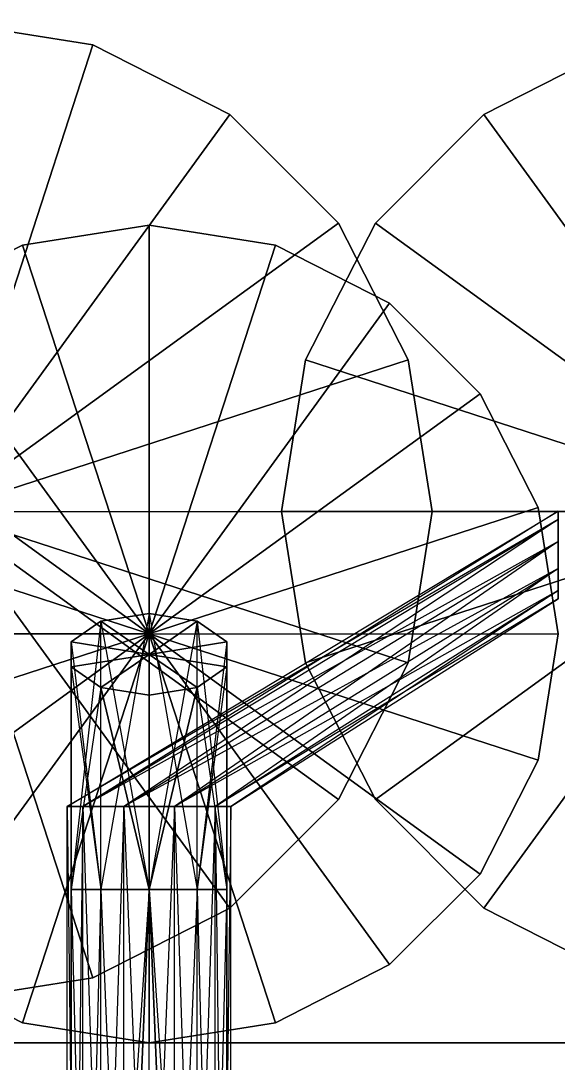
# Model space of a CAD drawing. Extents: x 0 to 4960, y -79 to 258.
# Drawn here: x 3327.7 to 3379.4, y 17.7 to 118.1 of the extents above; entities that cross this region are included whole.
import ezdxf

# ---------------------------------------------------------------- set-up
doc = ezdxf.new("R2010")
doc.units = 0
doc.layers.add('UB3D', color=1, linetype='CONTINUOUS')

msp = doc.modelspace()

# ---------------------------------------------------------------- linework, layer by layer
at = {"layer": 'UB3D', "color": 53}
for points in [[(3320, 70.866142, -3465.511811), (3334.599208, 115.797965, -3465.511811), (3320.00002, 118.110256, -3465.511811)], [(3320, 70.866142, -3254.488189), (3320.00002, 118.110256, -3254.488189), (3334.599208, 115.797965, -3254.488189)], [(3320.00002, 118.110256, -3465.511811), (3334.599208, 115.797965, -3465.511811), (3334.599208, 115.797965, -3254.488189), (3320.00002, 118.110256, -3254.488189)], [(3320, 70.866142, -3465.511811), (3347.769362, 109.087437, -3465.511811), (3334.599208, 115.797965, -3465.511811)], [(3320, 70.866142, -3254.488189), (3334.599208, 115.797965, -3254.488189), (3347.769362, 109.087437, -3254.488189)], [(3334.599208, 115.797965, -3465.511811), (3347.769362, 109.087437, -3465.511811), (3347.769362, 109.087437, -3254.488189), (3334.599208, 115.797965, -3254.488189)], [(3372.230638, 109.087437, -1825.511811), (3385.400792, 115.797965, -1825.511811), (3385.400792, 115.797965, -1614.488189), (3372.230638, 109.087437, -1614.488189)], [(3400, 70.866142, -1825.511811), (3385.400792, 115.797965, -1825.511811), (3372.230638, 109.087437, -1825.511811)], [(3400, 70.866142, -1614.488189), (3372.230638, 109.087437, -1614.488189), (3385.400792, 115.797965, -1614.488189)], [(3320, 70.866142, -3465.511811), (3358.221256, 98.635543, -3465.511811), (3347.769362, 109.087437, -3465.511811)], [(3320, 70.866142, -3254.488189), (3347.769362, 109.087437, -3254.488189), (3358.221256, 98.635543, -3254.488189)], [(3347.769362, 109.087437, -3465.511811), (3358.221256, 98.635543, -3465.511811), (3358.221256, 98.635543, -3254.488189), (3347.769362, 109.087437, -3254.488189)], [(3361.778744, 98.635543, -1825.511811), (3372.230638, 109.087437, -1825.511811), (3372.230638, 109.087437, -1614.488189), (3361.778744, 98.635543, -1614.488189)], [(3400, 70.866142, -1825.511811), (3372.230638, 109.087437, -1825.511811), (3361.778744, 98.635543, -1825.511811)], [(3400, 70.866142, -1614.488189), (3361.778744, 98.635543, -1614.488189), (3372.230638, 109.087437, -1614.488189)], [(3320, 70.866142, -3465.511811), (3364.931784, 85.465389, -3465.511811), (3358.221256, 98.635543, -3465.511811)], [(3320, 70.866142, -3254.488189), (3358.221256, 98.635543, -3254.488189), (3364.931784, 85.465389, -3254.488189)], [(3327.833996, 96.498308, -2740.944882), (3340.00002, 98.425217, -2740.944882), (3340.00002, 98.425217, -2459.055118), (3327.833996, 96.498308, -2459.055118)], [(3340, 59.055118, -2740.944882), (3340.00002, 98.425217, -2740.944882), (3327.833996, 96.498308, -2740.944882)], [(3340, 59.055118, -2459.055118), (3327.833996, 96.498308, -2459.055118), (3340.00002, 98.425217, -2459.055118)], [(3340, 59.055118, -2740.944882), (3352.166004, 96.498308, -2740.944882), (3340.00002, 98.425217, -2740.944882)], [(3340, 59.055118, -2459.055118), (3340.00002, 98.425217, -2459.055118), (3352.166004, 96.498308, -2459.055118)], [(3340.00002, 98.425217, -2740.944882), (3352.166004, 96.498308, -2740.944882), (3352.166004, 96.498308, -2459.055118), (3340.00002, 98.425217, -2459.055118)], [(3355.068216, 85.465389, -1825.511811), (3361.778744, 98.635543, -1825.511811), (3361.778744, 98.635543, -1614.488189), (3355.068216, 85.465389, -1614.488189)], [(3400, 70.866142, -1825.511811), (3361.778744, 98.635543, -1825.511811), (3355.068216, 85.465389, -1825.511811)], [(3400, 70.866142, -1614.488189), (3355.068216, 85.465389, -1614.488189), (3361.778744, 98.635543, -1614.488189)], [(3358.221256, 98.635543, -3465.511811), (3364.931784, 85.465389, -3465.511811), (3364.931784, 85.465389, -3254.488189), (3358.221256, 98.635543, -3254.488189)], [(3316.858868, 90.906201, -2740.944882), (3327.833996, 96.498308, -2740.944882), (3327.833996, 96.498308, -2459.055118), (3316.858868, 90.906201, -2459.055118)], [(3340, 59.055118, -2740.944882), (3327.833996, 96.498308, -2740.944882), (3316.858868, 90.906201, -2740.944882)], [(3340, 59.055118, -2459.055118), (3316.858868, 90.906201, -2459.055118), (3327.833996, 96.498308, -2459.055118)], [(3340, 59.055118, -2740.944882), (3363.141132, 90.906201, -2740.944882), (3352.166004, 96.498308, -2740.944882)], [(3340, 59.055118, -2459.055118), (3352.166004, 96.498308, -2459.055118), (3363.141132, 90.906201, -2459.055118)], [(3352.166004, 96.498308, -2740.944882), (3363.141132, 90.906201, -2740.944882), (3363.141132, 90.906201, -2459.055118), (3352.166004, 96.498308, -2459.055118)], [(3340, 59.055118, -2740.944882), (3316.858868, 90.906201, -2740.944882), (3308.148957, 82.196289, -2740.944882)], [(3340, 59.055118, -2459.055118), (3308.148957, 82.196289, -2459.055118), (3316.858868, 90.906201, -2459.055118)], [(3340, 59.055118, -2740.944882), (3371.851043, 82.196289, -2740.944882), (3363.141132, 90.906201, -2740.944882)], [(3340, 59.055118, -2459.055118), (3363.141132, 90.906201, -2459.055118), (3371.851043, 82.196289, -2459.055118)], [(3363.141132, 90.906201, -2740.944882), (3371.851043, 82.196289, -2740.944882), (3371.851043, 82.196289, -2459.055118), (3363.141132, 90.906201, -2459.055118)], [(3320, 70.866142, -3465.511811), (3367.244075, 70.866161, -3465.511811), (3364.931784, 85.465389, -3465.511811)], [(3352.755925, 70.866122, -1825.511811), (3355.068216, 85.465389, -1825.511811), (3355.068216, 85.465389, -1614.488189), (3352.755925, 70.866122, -1614.488189)], [(3400, 70.866142, -1825.511811), (3355.068216, 85.465389, -1825.511811), (3352.755925, 70.866161, -1825.511811)], [(3400, 70.866142, -1614.488189), (3352.755925, 70.866122, -1614.488189), (3355.068216, 85.465389, -1614.488189)], [(3364.931784, 85.465389, -3465.511811), (3367.244075, 70.866122, -3465.511811), (3367.244075, 70.866122, -3254.488189), (3364.931784, 85.465389, -3254.488189)], [(3340, 59.055118, -2740.944882), (3308.148957, 82.196289, -2740.944882), (3302.55685, 71.221161, -2740.944882)], [(3340, 59.055118, -2459.055118), (3302.55685, 71.221161, -2459.055118), (3308.148957, 82.196289, -2459.055118)], [(3340, 59.055118, -2740.944882), (3377.44315, 71.221161, -2740.944882), (3371.851043, 82.196289, -2740.944882)], [(3340, 59.055118, -2459.055118), (3371.851043, 82.196289, -2459.055118), (3377.44315, 71.221161, -2459.055118)], [(3371.851043, 82.196289, -2740.944882), (3377.44315, 71.221161, -2740.944882), (3377.44315, 71.221161, -2459.055118), (3371.851043, 82.196289, -2459.055118)], [(3340, 59.055118, -2740.944882), (3302.55685, 71.221161, -2740.944882), (3300.629941, 59.055138, -2740.944882)], [(3340, 59.055118, -2459.055118), (3300.629941, 59.055098, -2459.055118), (3302.55685, 71.221161, -2459.055118)], [(3320, 70.866142, -3465.511811), (3320.00002, 23.622028, -3465.511811), (3334.599208, 25.934318, -3465.511811)], [(3320, 70.866142, -3465.511811), (3334.599208, 25.934318, -3465.511811), (3347.769362, 32.644847, -3465.511811)], [(3320, 70.866142, -3465.511811), (3347.769362, 32.644847, -3465.511811), (3358.221256, 43.09674, -3465.511811)], [(3320, 70.866142, -3465.511811), (3358.221256, 43.09674, -3465.511811), (3364.931784, 56.266894, -3465.511811)], [(3320, 70.866142, -3254.488189), (3367.244075, 70.866122, -3254.488189), (3364.931784, 56.266894, -3254.488189)], [(3320, 70.866142, -3254.488189), (3364.931784, 56.266894, -3254.488189), (3358.221256, 43.09674, -3254.488189)], [(3320, 70.866142, -3254.488189), (3358.221256, 43.09674, -3254.488189), (3347.769362, 32.644847, -3254.488189)], [(3320, 70.866142, -3254.488189), (3347.769362, 32.644847, -3254.488189), (3334.599208, 25.934318, -3254.488189)], [(3320, 70.866142, -3254.488189), (3334.599208, 25.934318, -3254.488189), (3320.00002, 23.622028, -3254.488189)], [(3340, 59.055118, -2740.944882), (3379.370059, 59.055138, -2740.944882), (3377.44315, 71.221161, -2740.944882)], [(3400, 70.866142, -1825.511811), (3352.755925, 70.866161, -1825.511811), (3355.068216, 56.266894, -1825.511811)], [(3400, 70.866142, -1614.488189), (3355.068216, 56.266894, -1614.488189), (3352.755925, 70.866122, -1614.488189)], [(3355.068216, 56.266894, -1825.511811), (3352.755925, 70.866122, -1825.511811), (3352.755925, 70.866122, -1614.488189), (3355.068216, 56.266894, -1614.488189)], [(3400, 70.866142, -1825.511811), (3355.068216, 56.266894, -1825.511811), (3361.778744, 43.09674, -1825.511811)], [(3400, 70.866142, -1614.488189), (3361.778744, 43.09674, -1614.488189), (3355.068216, 56.266894, -1614.488189)], [(3400, 70.866142, -1825.511811), (3361.778744, 43.09674, -1825.511811), (3372.230638, 32.644847, -1825.511811)], [(3400, 70.866142, -1614.488189), (3372.230638, 32.644847, -1614.488189), (3361.778744, 43.09674, -1614.488189)], [(3367.244075, 70.866122, -3465.511811), (3364.931784, 56.266894, -3465.511811), (3364.931784, 56.266894, -3254.488189), (3367.244075, 70.866122, -3254.488189)], [(3400, 70.866142, -1825.511811), (3372.230638, 32.644847, -1825.511811), (3385.400792, 25.934318, -1825.511811)], [(3400, 70.866142, -1614.488189), (3385.400792, 25.934318, -1614.488189), (3372.230638, 32.644847, -1614.488189)], [(3377.44315, 71.221161, -2740.944882), (3379.370059, 59.055098, -2740.944882), (3379.370059, 59.055098, -2459.055118), (3377.44315, 71.221161, -2459.055118)], [(3340, 59.055118, -2740.944882), (3300.629941, 59.055138, -2740.944882), (3302.55685, 46.889075, -2740.944882)], [(3340, 59.055118, -2459.055118), (3302.55685, 46.889075, -2459.055118), (3300.629941, 59.055098, -2459.055118)], [(3340, 59.055118, -2740.944882), (3302.55685, 46.889075, -2740.944882), (3308.148957, 35.913947, -2740.944882)], [(3340, 59.055118, -2459.055118), (3308.148957, 35.913947, -2459.055118), (3302.55685, 46.889075, -2459.055118)], [(3340, 59.055118, -2740.944882), (3308.148957, 35.913947, -2740.944882), (3316.858868, 27.204036, -2740.944882)], [(3340, 59.055118, -2459.055118), (3316.858868, 27.204036, -2459.055118), (3308.148957, 35.913947, -2459.055118)], [(3340, 59.055118, -2740.944882), (3316.858868, 27.204036, -2740.944882), (3327.833996, 21.611928, -2740.944882)], [(3340, 59.055118, -2459.055118), (3327.833996, 21.611928, -2459.055118), (3316.858868, 27.204036, -2459.055118)], [(3340, 59.055118, -2740.944882), (3327.833996, 21.611928, -2740.944882), (3340.00002, 19.68502, -2740.944882)], [(3340, 59.055118, -2459.055118), (3340.00002, 19.68502, -2459.055118), (3327.833996, 21.611928, -2459.055118)], [(3340, 59.055118, -2740.944882), (3340.00002, 19.68502, -2740.944882), (3352.166004, 21.611928, -2740.944882)], [(3340, 59.055118, -2740.944882), (3352.166004, 21.611928, -2740.944882), (3363.141132, 27.204036, -2740.944882)], [(3340, 59.055118, -2740.944882), (3363.141132, 27.204036, -2740.944882), (3371.851043, 35.913947, -2740.944882)], [(3340, 59.055118, -2740.944882), (3371.851043, 35.913947, -2740.944882), (3377.44315, 46.889075, -2740.944882)], [(3340, 59.055118, -2459.055118), (3379.370059, 59.055098, -2459.055118), (3377.44315, 46.889075, -2459.055118)], [(3340, 59.055118, -2459.055118), (3377.44315, 46.889075, -2459.055118), (3371.851043, 35.913947, -2459.055118)], [(3340, 59.055118, -2459.055118), (3371.851043, 35.913947, -2459.055118), (3363.141132, 27.204036, -2459.055118)], [(3340, 59.055118, -2459.055118), (3363.141132, 27.204036, -2459.055118), (3352.166004, 21.611928, -2459.055118)], [(3340, 59.055118, -2459.055118), (3352.166004, 21.611928, -2459.055118), (3340.00002, 19.68502, -2459.055118)], [(3379.370059, 59.055098, -2740.944882), (3377.44315, 46.889075, -2740.944882), (3377.44315, 46.889075, -2459.055118), (3379.370059, 59.055098, -2459.055118)], [(3361.778744, 43.09674, -1825.511811), (3355.068216, 56.266894, -1825.511811), (3355.068216, 56.266894, -1614.488189), (3361.778744, 43.09674, -1614.488189)], [(3364.931784, 56.266894, -3465.511811), (3358.221256, 43.09674, -3465.511811), (3358.221256, 43.09674, -3254.488189), (3364.931784, 56.266894, -3254.488189)], [(3377.44315, 46.889075, -2740.944882), (3371.851043, 35.913947, -2740.944882), (3371.851043, 35.913947, -2459.055118), (3377.44315, 46.889075, -2459.055118)], [(3358.221256, 43.09674, -3465.511811), (3347.769362, 32.644847, -3465.511811), (3347.769362, 32.644847, -3254.488189), (3358.221256, 43.09674, -3254.488189)], [(3372.230638, 32.644847, -1825.511811), (3361.778744, 43.09674, -1825.511811), (3361.778744, 43.09674, -1614.488189), (3372.230638, 32.644847, -1614.488189)], [(3371.851043, 35.913947, -2740.944882), (3363.141132, 27.204036, -2740.944882), (3363.141132, 27.204036, -2459.055118), (3371.851043, 35.913947, -2459.055118)], [(3347.769362, 32.644847, -3465.511811), (3334.599208, 25.934318, -3465.511811), (3334.599208, 25.934318, -3254.488189), (3347.769362, 32.644847, -3254.488189)], [(3385.400792, 25.934318, -1825.511811), (3372.230638, 32.644847, -1825.511811), (3372.230638, 32.644847, -1614.488189), (3385.400792, 25.934318, -1614.488189)], [(3327.833996, 21.611928, -2740.944882), (3316.858868, 27.204036, -2740.944882), (3316.858868, 27.204036, -2459.055118), (3327.833996, 21.611928, -2459.055118)], [(3363.141132, 27.204036, -2740.944882), (3352.166004, 21.611928, -2740.944882), (3352.166004, 21.611928, -2459.055118), (3363.141132, 27.204036, -2459.055118)], [(3334.599208, 25.934318, -3465.511811), (3320.00002, 23.622028, -3465.511811), (3320.00002, 23.622028, -3254.488189), (3334.599208, 25.934318, -3254.488189)], [(3340.00002, 19.68502, -2740.944882), (3327.833996, 21.611928, -2740.944882), (3327.833996, 21.611928, -2459.055118), (3340.00002, 19.68502, -2459.055118)], [(3352.166004, 21.611928, -2740.944882), (3340.00002, 19.68502, -2740.944882), (3340.00002, 19.68502, -2459.055118), (3352.166004, 21.611928, -2459.055118)]]:
    msp.add_3dface(points, dxfattribs=at)
at = {"layer": 'UB3D', "color": 254}
for points in [[(3379.370079, 70.065157, -2995.370079), (3332.125984, 42.423071, -3000), (3379.370079, 70.870118, -3000)], [(3332.125984, 42.423071, -3000), (3379.370079, 70.870118, -3000), (3333.629921, 42.423071, -3004.629921)], [(3379.370079, 70.870118, -3000), (3333.629921, 42.423071, -3004.629921), (3379.370079, 70.065157, -3004.629921)], [(3333.629921, 42.423071, -2995.370079), (3379.370079, 70.065157, -2995.370079), (3332.125984, 42.423071, -3000)], [(3379.370079, 67.957953, -2992.511811), (3333.629921, 42.423071, -2995.370079), (3379.370079, 70.065157, -2995.370079)], [(3333.629921, 42.423071, -3004.629921), (3379.370079, 70.065157, -3004.629921), (3337.566929, 42.423071, -3007.488189)], [(3379.370079, 70.065157, -3004.629921), (3337.566929, 42.423071, -3007.488189), (3379.370079, 67.957953, -3007.488189)], [(3337.566929, 42.423071, -2992.511811), (3379.370079, 67.957953, -2992.511811), (3333.629921, 42.423071, -2995.370079)], [(3379.370079, 65.353465, -2992.511811), (3337.566929, 42.423071, -2992.511811), (3379.370079, 67.957953, -2992.511811)], [(3337.566929, 42.423071, -3007.488189), (3379.370079, 67.957953, -3007.488189), (3342.433071, 42.423071, -3007.488189)], [(3379.370079, 67.957953, -3007.488189), (3342.433071, 42.423071, -3007.488189), (3379.370079, 65.353465, -3007.488189)], [(3342.433071, 42.423071, -2992.511811), (3379.370079, 65.353465, -2992.511811), (3337.566929, 42.423071, -2992.511811)], [(3379.370079, 63.246299, -2995.370079), (3342.433071, 42.423071, -2992.511811), (3379.370079, 65.353465, -2992.511811)], [(3342.433071, 42.423071, -3007.488189), (3379.370079, 65.353465, -3007.488189), (3346.370079, 42.423071, -3004.629921)], [(3379.370079, 65.353465, -3007.488189), (3346.370079, 42.423071, -3004.629921), (3379.370079, 63.246299, -3004.629921)], [(3346.370079, 42.423071, -3000), (3379.370079, 63.246299, -2995.370079), (3342.433071, 42.423071, -2992.511811)], [(3379.370079, 62.441339, -3000), (3346.370079, 42.423071, -3000), (3379.370079, 63.246299, -2995.370079)], [(3346.370079, 42.423071, -3004.629921), (3379.370079, 63.246299, -3004.629921), (3347.874016, 42.423071, -3000)], [(3347.874016, 42.423071, -3000), (3379.370079, 62.441339, -3000), (3346.370079, 42.423071, -3000)], [(3379.370079, 63.246299, -3004.629921), (3347.874016, 42.423071, -3000), (3379.370079, 62.441339, -3000)], [(3332.511811, 58.307047, -2760.629921), (3335.370079, 34.452008, -2806.370079), (3335.370079, 60.275591, -2760.629921)], [(3332.511811, 58.307047, -2760.629921), (3332.511811, 58.307047, -2603.149606), (3335.370079, 60.275591, -2760.629921)], [(3332.511811, 58.307047, -2603.149606), (3335.370079, 60.275591, -2760.629921), (3335.370079, 60.275591, -2603.149606)], [(3340, 57.090472, -2603.149606), (3335.370079, 60.275591, -2603.149606), (3332.511811, 58.307047, -2603.149606)], [(3335.370079, 34.452008, -2393.629921), (3335.370079, 60.275591, -2439.370079), (3332.511811, 34.452008, -2397.566929)], [(3335.370079, 60.275591, -2439.370079), (3332.511811, 34.452008, -2397.566929), (3332.511811, 58.307047, -2439.370079)], [(3335.370079, 60.275591, -2439.370079), (3335.370079, 60.275591, -2596.850394), (3332.511811, 58.307047, -2439.370079)], [(3335.370079, 60.275591, -2596.850394), (3332.511811, 58.307047, -2439.370079), (3332.511811, 58.307047, -2596.850394)], [(3340, 57.090472, -2596.850394), (3332.511811, 58.307047, -2596.850394), (3335.370079, 60.275591, -2596.850394)], [(3335.370079, 60.275591, -2760.629921), (3340, 34.452008, -2807.874016), (3340, 61.027598, -2760.629921)], [(3335.370079, 60.275591, -2760.629921), (3335.370079, 60.275591, -2603.149606), (3340, 61.027598, -2760.629921)], [(3335.370079, 60.275591, -2603.149606), (3340, 61.027598, -2760.629921), (3340, 61.027598, -2603.149606)], [(3340, 57.090472, -2603.149606), (3340, 61.027598, -2603.149606), (3335.370079, 60.275591, -2603.149606)], [(3340, 34.452008, -2392.125984), (3340, 61.027598, -2439.370079), (3335.370079, 34.452008, -2393.629921)], [(3340, 61.027598, -2439.370079), (3335.370079, 34.452008, -2393.629921), (3335.370079, 60.275591, -2439.370079)], [(3340, 61.027598, -2439.370079), (3340, 61.027598, -2596.850394), (3335.370079, 60.275591, -2439.370079)], [(3340, 61.027598, -2596.850394), (3335.370079, 60.275591, -2439.370079), (3335.370079, 60.275591, -2596.850394)], [(3340, 57.090472, -2596.850394), (3335.370079, 60.275591, -2596.850394), (3340, 61.027598, -2596.850394)], [(3335.370079, 34.452008, -2806.370079), (3335.370079, 60.275591, -2760.629921), (3340, 34.452008, -2807.874016)], [(3340, 34.452008, -2807.874016), (3340, 61.027598, -2760.629921), (3344.629921, 34.452008, -2806.370079)], [(3340, 61.027598, -2760.629921), (3344.629921, 34.452008, -2806.370079), (3344.629921, 60.275591, -2760.629921)], [(3340, 61.027598, -2760.629921), (3340, 61.027598, -2603.149606), (3344.629921, 60.275591, -2760.629921)], [(3340, 61.027598, -2603.149606), (3344.629921, 60.275591, -2760.629921), (3344.629921, 60.275591, -2603.149606)], [(3340, 57.090472, -2603.149606), (3344.629921, 60.275591, -2603.149606), (3340, 61.027598, -2603.149606)], [(3344.629921, 60.275591, -2439.370079), (3340, 34.452008, -2392.125984), (3340, 61.027598, -2439.370079)], [(3344.629921, 60.275591, -2439.370079), (3344.629921, 60.275591, -2596.850394), (3340, 61.027598, -2439.370079)], [(3344.629921, 60.275591, -2596.850394), (3340, 61.027598, -2439.370079), (3340, 61.027598, -2596.850394)], [(3340, 57.090472, -2596.850394), (3340, 61.027598, -2596.850394), (3344.629921, 60.275591, -2596.850394)], [(3340, 57.090472, -2603.149606), (3347.488189, 58.307047, -2603.149606), (3344.629921, 60.275591, -2603.149606)], [(3344.629921, 34.452008, -2393.629921), (3344.629921, 60.275591, -2439.370079), (3340, 34.452008, -2392.125984)], [(3340, 57.090472, -2596.850394), (3344.629921, 60.275591, -2596.850394), (3347.488189, 58.307047, -2596.850394)], [(3344.629921, 34.452008, -2806.370079), (3344.629921, 60.275591, -2760.629921), (3347.488189, 34.452008, -2802.433071)], [(3344.629921, 60.275591, -2760.629921), (3347.488189, 34.452008, -2802.433071), (3347.488189, 58.307047, -2760.629921)], [(3344.629921, 60.275591, -2760.629921), (3344.629921, 60.275591, -2603.149606), (3347.488189, 58.307047, -2760.629921)], [(3344.629921, 60.275591, -2603.149606), (3347.488189, 58.307047, -2760.629921), (3347.488189, 58.307047, -2603.149606)], [(3347.488189, 58.307047, -2439.370079), (3344.629921, 34.452008, -2393.629921), (3344.629921, 60.275591, -2439.370079)], [(3347.488189, 58.307047, -2439.370079), (3347.488189, 58.307047, -2596.850394), (3344.629921, 60.275591, -2439.370079)], [(3347.488189, 58.307047, -2596.850394), (3344.629921, 60.275591, -2439.370079), (3344.629921, 60.275591, -2596.850394)], [(3332.511811, 55.873898, -2760.629921), (3332.511811, 34.452008, -2802.433071), (3332.511811, 58.307047, -2760.629921)], [(3332.511811, 34.452008, -2802.433071), (3332.511811, 58.307047, -2760.629921), (3335.370079, 34.452008, -2806.370079)], [(3332.511811, 55.873898, -2760.629921), (3332.511811, 55.873898, -2603.149606), (3332.511811, 58.307047, -2760.629921)], [(3332.511811, 55.873898, -2603.149606), (3332.511811, 58.307047, -2760.629921), (3332.511811, 58.307047, -2603.149606)], [(3340, 57.090472, -2603.149606), (3332.511811, 58.307047, -2603.149606), (3332.511811, 55.873898, -2603.149606)], [(3332.511811, 34.452008, -2397.566929), (3332.511811, 58.307047, -2439.370079), (3332.511811, 34.452008, -2402.433071)], [(3332.511811, 58.307047, -2439.370079), (3332.511811, 34.452008, -2402.433071), (3332.511811, 55.873898, -2439.370079)], [(3332.511811, 58.307047, -2439.370079), (3332.511811, 58.307047, -2596.850394), (3332.511811, 55.873898, -2439.370079)], [(3332.511811, 58.307047, -2596.850394), (3332.511811, 55.873898, -2439.370079), (3332.511811, 55.873898, -2596.850394)], [(3340, 57.090472, -2596.850394), (3332.511811, 55.873898, -2596.850394), (3332.511811, 58.307047, -2596.850394)], [(3340, 57.090472, -2603.149606), (3347.488189, 55.873898, -2603.149606), (3347.488189, 58.307047, -2603.149606)], [(3340, 57.090472, -2596.850394), (3347.488189, 58.307047, -2596.850394), (3347.488189, 55.873898, -2596.850394)], [(3347.488189, 34.452008, -2397.566929), (3347.488189, 58.307047, -2439.370079), (3344.629921, 34.452008, -2393.629921)], [(3347.488189, 34.452008, -2802.433071), (3347.488189, 58.307047, -2760.629921), (3347.488189, 34.452008, -2797.566929)], [(3347.488189, 58.307047, -2760.629921), (3347.488189, 34.452008, -2797.566929), (3347.488189, 55.873898, -2760.629921)], [(3347.488189, 58.307047, -2760.629921), (3347.488189, 58.307047, -2603.149606), (3347.488189, 55.873898, -2760.629921)], [(3347.488189, 58.307047, -2603.149606), (3347.488189, 55.873898, -2760.629921), (3347.488189, 55.873898, -2603.149606)], [(3347.488189, 55.873898, -2439.370079), (3347.488189, 34.452008, -2397.566929), (3347.488189, 58.307047, -2439.370079)], [(3347.488189, 55.873898, -2439.370079), (3347.488189, 55.873898, -2596.850394), (3347.488189, 58.307047, -2439.370079)], [(3347.488189, 55.873898, -2596.850394), (3347.488189, 58.307047, -2439.370079), (3347.488189, 58.307047, -2596.850394)], [(3340, 57.090472, -2603.149606), (3332.511811, 55.873898, -2603.149606), (3335.370079, 53.905315, -2603.149606)], [(3340, 57.090472, -2596.850394), (3335.370079, 53.905315, -2596.850394), (3332.511811, 55.873898, -2596.850394)], [(3340, 57.090472, -2603.149606), (3335.370079, 53.905315, -2603.149606), (3340, 53.153346, -2603.149606)], [(3340, 57.090472, -2596.850394), (3340, 53.153346, -2596.850394), (3335.370079, 53.905315, -2596.850394)], [(3340, 57.090472, -2603.149606), (3340, 53.153346, -2603.149606), (3344.629921, 53.905315, -2603.149606)], [(3340, 57.090472, -2603.149606), (3344.629921, 53.905315, -2603.149606), (3347.488189, 55.873898, -2603.149606)], [(3340, 57.090472, -2596.850394), (3347.488189, 55.873898, -2596.850394), (3344.629921, 53.905315, -2596.850394)], [(3340, 57.090472, -2596.850394), (3344.629921, 53.905315, -2596.850394), (3340, 53.153346, -2596.850394)], [(3335.370079, 53.905315, -2760.629921), (3332.511811, 34.452008, -2797.566929), (3332.511811, 55.873898, -2760.629921)], [(3332.511811, 34.452008, -2797.566929), (3332.511811, 55.873898, -2760.629921), (3332.511811, 34.452008, -2802.433071)], [(3335.370079, 53.905315, -2760.629921), (3335.370079, 53.905315, -2603.149606), (3332.511811, 55.873898, -2760.629921)], [(3335.370079, 53.905315, -2603.149606), (3332.511811, 55.873898, -2760.629921), (3332.511811, 55.873898, -2603.149606)], [(3332.511811, 34.452008, -2402.433071), (3332.511811, 55.873898, -2439.370079), (3335.370079, 34.452008, -2406.370079)], [(3332.511811, 55.873898, -2439.370079), (3335.370079, 34.452008, -2406.370079), (3335.370079, 53.905315, -2439.370079)], [(3332.511811, 55.873898, -2439.370079), (3332.511811, 55.873898, -2596.850394), (3335.370079, 53.905315, -2439.370079)], [(3332.511811, 55.873898, -2596.850394), (3335.370079, 53.905315, -2439.370079), (3335.370079, 53.905315, -2596.850394)], [(3347.488189, 34.452008, -2797.566929), (3347.488189, 55.873898, -2760.629921), (3344.629921, 34.452008, -2793.629921)], [(3347.488189, 55.873898, -2760.629921), (3344.629921, 34.452008, -2793.629921), (3344.629921, 53.905315, -2760.629921)], [(3347.488189, 55.873898, -2760.629921), (3347.488189, 55.873898, -2603.149606), (3344.629921, 53.905315, -2760.629921)], [(3347.488189, 55.873898, -2603.149606), (3344.629921, 53.905315, -2760.629921), (3344.629921, 53.905315, -2603.149606)], [(3344.629921, 53.905315, -2439.370079), (3347.488189, 34.452008, -2402.433071), (3347.488189, 55.873898, -2439.370079)], [(3344.629921, 53.905315, -2439.370079), (3344.629921, 53.905315, -2596.850394), (3347.488189, 55.873898, -2439.370079)], [(3344.629921, 53.905315, -2596.850394), (3347.488189, 55.873898, -2439.370079), (3347.488189, 55.873898, -2596.850394)], [(3347.488189, 34.452008, -2402.433071), (3347.488189, 55.873898, -2439.370079), (3347.488189, 34.452008, -2397.566929)], [(3340, 34.452008, -2793.629921), (3335.370079, 53.905315, -2760.629921), (3332.511811, 34.452008, -2797.566929)], [(3340, 53.153346, -2760.629921), (3340, 34.452008, -2793.629921), (3335.370079, 53.905315, -2760.629921)], [(3340, 53.153346, -2760.629921), (3340, 53.153346, -2603.149606), (3335.370079, 53.905315, -2760.629921)], [(3340, 53.153346, -2603.149606), (3335.370079, 53.905315, -2760.629921), (3335.370079, 53.905315, -2603.149606)], [(3335.370079, 34.452008, -2406.370079), (3335.370079, 53.905315, -2439.370079), (3340, 34.452008, -2407.874016)], [(3335.370079, 53.905315, -2439.370079), (3340, 34.452008, -2407.874016), (3340, 53.153346, -2439.370079)], [(3335.370079, 53.905315, -2439.370079), (3335.370079, 53.905315, -2596.850394), (3340, 53.153346, -2439.370079)], [(3335.370079, 53.905315, -2596.850394), (3340, 53.153346, -2439.370079), (3340, 53.153346, -2596.850394)], [(3344.629921, 34.452008, -2793.629921), (3344.629921, 53.905315, -2760.629921), (3340, 34.452008, -2792.125984)], [(3344.629921, 53.905315, -2760.629921), (3340, 34.452008, -2792.125984), (3340, 53.153346, -2760.629921)], [(3344.629921, 53.905315, -2760.629921), (3344.629921, 53.905315, -2603.149606), (3340, 53.153346, -2760.629921)], [(3344.629921, 53.905315, -2603.149606), (3340, 53.153346, -2760.629921), (3340, 53.153346, -2603.149606)], [(3340, 53.153346, -2439.370079), (3340, 34.452008, -2406.370079), (3344.629921, 53.905315, -2439.370079)], [(3340, 34.452008, -2406.370079), (3344.629921, 53.905315, -2439.370079), (3347.488189, 34.452008, -2402.433071)], [(3340, 53.153346, -2439.370079), (3340, 53.153346, -2596.850394), (3344.629921, 53.905315, -2439.370079)], [(3340, 53.153346, -2596.850394), (3344.629921, 53.905315, -2439.370079), (3344.629921, 53.905315, -2596.850394)], [(3340, 34.452008, -2792.125984), (3340, 53.153346, -2760.629921), (3340, 34.452008, -2793.629921)], [(3340, 34.452008, -2407.874016), (3340, 53.153346, -2439.370079), (3340, 34.452008, -2406.370079)], [(3333.629921, -78.740157, -2995.370079), (3333.629921, 42.423071, -2995.370079), (3332.125984, -78.740157, -3000)], [(3333.629921, 42.423071, -2995.370079), (3332.125984, -78.740157, -3000), (3332.125984, 42.423071, -3000)], [(3332.125984, -78.740157, -3000), (3332.125984, 42.423071, -3000), (3333.629921, -78.740157, -3004.629921)], [(3332.125984, 42.423071, -3000), (3333.629921, -78.740157, -3004.629921), (3333.629921, 42.423071, -3004.629921)], [(3337.566929, -78.740157, -2992.511811), (3337.566929, 42.423071, -2992.511811), (3333.629921, -78.740157, -2995.370079)], [(3337.566929, 42.423071, -2992.511811), (3333.629921, -78.740157, -2995.370079), (3333.629921, 42.423071, -2995.370079)], [(3333.629921, -78.740157, -3004.629921), (3333.629921, 42.423071, -3004.629921), (3337.566929, -78.740157, -3007.488189)], [(3333.629921, 42.423071, -3004.629921), (3337.566929, -78.740157, -3007.488189), (3337.566929, 42.423071, -3007.488189)], [(3342.433071, -78.740157, -2992.511811), (3342.433071, 42.423071, -2992.511811), (3337.566929, -78.740157, -2992.511811)], [(3342.433071, 42.423071, -2992.511811), (3337.566929, -78.740157, -2992.511811), (3337.566929, 42.423071, -2992.511811)], [(3337.566929, -78.740157, -3007.488189), (3337.566929, 42.423071, -3007.488189), (3342.433071, -78.740157, -3007.488189)], [(3337.566929, 42.423071, -3007.488189), (3342.433071, -78.740157, -3007.488189), (3342.433071, 42.423071, -3007.488189)], [(3346.370079, -78.740157, -2995.370079), (3346.370079, 42.423071, -3000), (3342.433071, -78.740157, -2992.511811)], [(3346.370079, 42.423071, -3000), (3342.433071, -78.740157, -2992.511811), (3342.433071, 42.423071, -2992.511811)], [(3342.433071, -78.740157, -3007.488189), (3342.433071, 42.423071, -3007.488189), (3346.370079, -78.740157, -3004.629921)], [(3342.433071, 42.423071, -3007.488189), (3346.370079, -78.740157, -3004.629921), (3346.370079, 42.423071, -3004.629921)], [(3347.874016, -78.740157, -3000), (3347.874016, 42.423071, -3000), (3346.370079, -78.740157, -2995.370079)], [(3347.874016, 42.423071, -3000), (3346.370079, -78.740157, -2995.370079), (3346.370079, 42.423071, -3000)], [(3346.370079, -78.740157, -3004.629921), (3346.370079, 42.423071, -3004.629921), (3347.874016, -78.740157, -3000)], [(3346.370079, 42.423071, -3004.629921), (3347.874016, -78.740157, -3000), (3347.874016, 42.423071, -3000)], [(3335.370079, -78.740157, -2793.629921), (3340, 34.452008, -2793.629921), (3332.511811, -78.740157, -2797.566929)], [(3340, 34.452008, -2793.629921), (3332.511811, -78.740157, -2797.566929), (3332.511811, 34.452008, -2797.566929)], [(3332.511811, -78.740157, -2797.566929), (3332.511811, 34.452008, -2797.566929), (3332.511811, -78.740157, -2802.433071)], [(3332.511811, 34.452008, -2797.566929), (3332.511811, -78.740157, -2802.433071), (3332.511811, 34.452008, -2802.433071)], [(3332.511811, -78.740157, -2802.433071), (3332.511811, 34.452008, -2802.433071), (3335.370079, -78.740157, -2806.370079)], [(3332.511811, 34.452008, -2802.433071), (3335.370079, -78.740157, -2806.370079), (3335.370079, 34.452008, -2806.370079)], [(3335.370079, -78.740157, -2393.629921), (3335.370079, 34.452008, -2393.629921), (3332.511811, -78.740157, -2397.566929)], [(3335.370079, 34.452008, -2393.629921), (3332.511811, -78.740157, -2397.566929), (3332.511811, 34.452008, -2397.566929)], [(3332.511811, -78.740157, -2397.566929), (3332.511811, 34.452008, -2397.566929), (3332.511811, -78.740157, -2402.433071)], [(3332.511811, 34.452008, -2397.566929), (3332.511811, -78.740157, -2402.433071), (3332.511811, 34.452008, -2402.433071)], [(3332.511811, -78.740157, -2402.433071), (3332.511811, 34.452008, -2402.433071), (3335.370079, -78.740157, -2406.370079)], [(3332.511811, 34.452008, -2402.433071), (3335.370079, -78.740157, -2406.370079), (3335.370079, 34.452008, -2406.370079)], [(3340, -78.740157, -2792.125984), (3340, 34.452008, -2792.125984), (3335.370079, -78.740157, -2793.629921)], [(3340, 34.452008, -2792.125984), (3335.370079, -78.740157, -2793.629921), (3340, 34.452008, -2793.629921)], [(3335.370079, -78.740157, -2806.370079), (3335.370079, 34.452008, -2806.370079), (3340, -78.740157, -2807.874016)], [(3335.370079, 34.452008, -2806.370079), (3340, -78.740157, -2807.874016), (3340, 34.452008, -2807.874016)], [(3340, -78.740157, -2392.125984), (3340, 34.452008, -2392.125984), (3335.370079, -78.740157, -2393.629921)], [(3340, 34.452008, -2392.125984), (3335.370079, -78.740157, -2393.629921), (3335.370079, 34.452008, -2393.629921)], [(3335.370079, -78.740157, -2406.370079), (3335.370079, 34.452008, -2406.370079), (3340, -78.740157, -2407.874016)], [(3335.370079, 34.452008, -2406.370079), (3340, -78.740157, -2407.874016), (3340, 34.452008, -2407.874016)], [(3340, -78.740157, -2807.874016), (3340, 34.452008, -2807.874016), (3344.629921, -78.740157, -2806.370079)], [(3340, 34.452008, -2807.874016), (3344.629921, -78.740157, -2806.370079), (3344.629921, 34.452008, -2806.370079)], [(3344.629921, -78.740157, -2793.629921), (3344.629921, 34.452008, -2793.629921), (3340, -78.740157, -2792.125984)], [(3344.629921, 34.452008, -2793.629921), (3340, -78.740157, -2792.125984), (3340, 34.452008, -2792.125984)], [(3340, -78.740157, -2407.874016), (3340, 34.452008, -2407.874016), (3344.629921, -78.740157, -2406.370079)], [(3340, 34.452008, -2407.874016), (3344.629921, -78.740157, -2406.370079), (3340, 34.452008, -2406.370079)], [(3344.629921, -78.740157, -2406.370079), (3340, 34.452008, -2406.370079), (3347.488189, -78.740157, -2402.433071)], [(3340, 34.452008, -2406.370079), (3347.488189, -78.740157, -2402.433071), (3347.488189, 34.452008, -2402.433071)], [(3344.629921, -78.740157, -2393.629921), (3344.629921, 34.452008, -2393.629921), (3340, -78.740157, -2392.125984)], [(3344.629921, 34.452008, -2393.629921), (3340, -78.740157, -2392.125984), (3340, 34.452008, -2392.125984)], [(3344.629921, -78.740157, -2806.370079), (3344.629921, 34.452008, -2806.370079), (3347.488189, -78.740157, -2802.433071)], [(3344.629921, 34.452008, -2806.370079), (3347.488189, -78.740157, -2802.433071), (3347.488189, 34.452008, -2802.433071)], [(3347.488189, -78.740157, -2797.566929), (3347.488189, 34.452008, -2797.566929), (3344.629921, -78.740157, -2793.629921)], [(3347.488189, 34.452008, -2797.566929), (3344.629921, -78.740157, -2793.629921), (3344.629921, 34.452008, -2793.629921)], [(3347.488189, -78.740157, -2397.566929), (3347.488189, 34.452008, -2397.566929), (3344.629921, -78.740157, -2393.629921)], [(3347.488189, 34.452008, -2397.566929), (3344.629921, -78.740157, -2393.629921), (3344.629921, 34.452008, -2393.629921)], [(3347.488189, -78.740157, -2802.433071), (3347.488189, 34.452008, -2802.433071), (3347.488189, -78.740157, -2797.566929)], [(3347.488189, 34.452008, -2802.433071), (3347.488189, -78.740157, -2797.566929), (3347.488189, 34.452008, -2797.566929)], [(3347.488189, -78.740157, -2402.433071), (3347.488189, 34.452008, -2402.433071), (3347.488189, -78.740157, -2397.566929)], [(3347.488189, 34.452008, -2402.433071), (3347.488189, -78.740157, -2397.566929), (3347.488189, 34.452008, -2397.566929)]]:
    msp.add_3dface(points, dxfattribs=at)
at = {"layer": 'UB3D', "color": 94}
for points in [[(0, 19.685039, -3870), (4960.050236, 19.685039, -3870), (4960.050236, -19.685039, -3870), (0, -19.685039, -3870)], [(4960.050236, 19.685039, -719.999961), (0, 19.685039, -719.999961), (0, -19.685039, -719.999961), (4960.050236, -19.685039, -719.999961)], [(0, 19.685039, -719.999961), (0, 19.685039, -3870), (4960.050236, 19.685039, -3870)], [(0, 19.685039, -719.999961), (4960.050236, 19.685039, -3870), (4960.050236, 19.685039, -719.999961)], [(0, 19.685039, -719.999961), (4960.050236, 19.685039, -719.999961), (0, 19.685039, -719.999961)]]:
    msp.add_3dface(points, dxfattribs=at)

doc.saveas('drawing.dxf')
